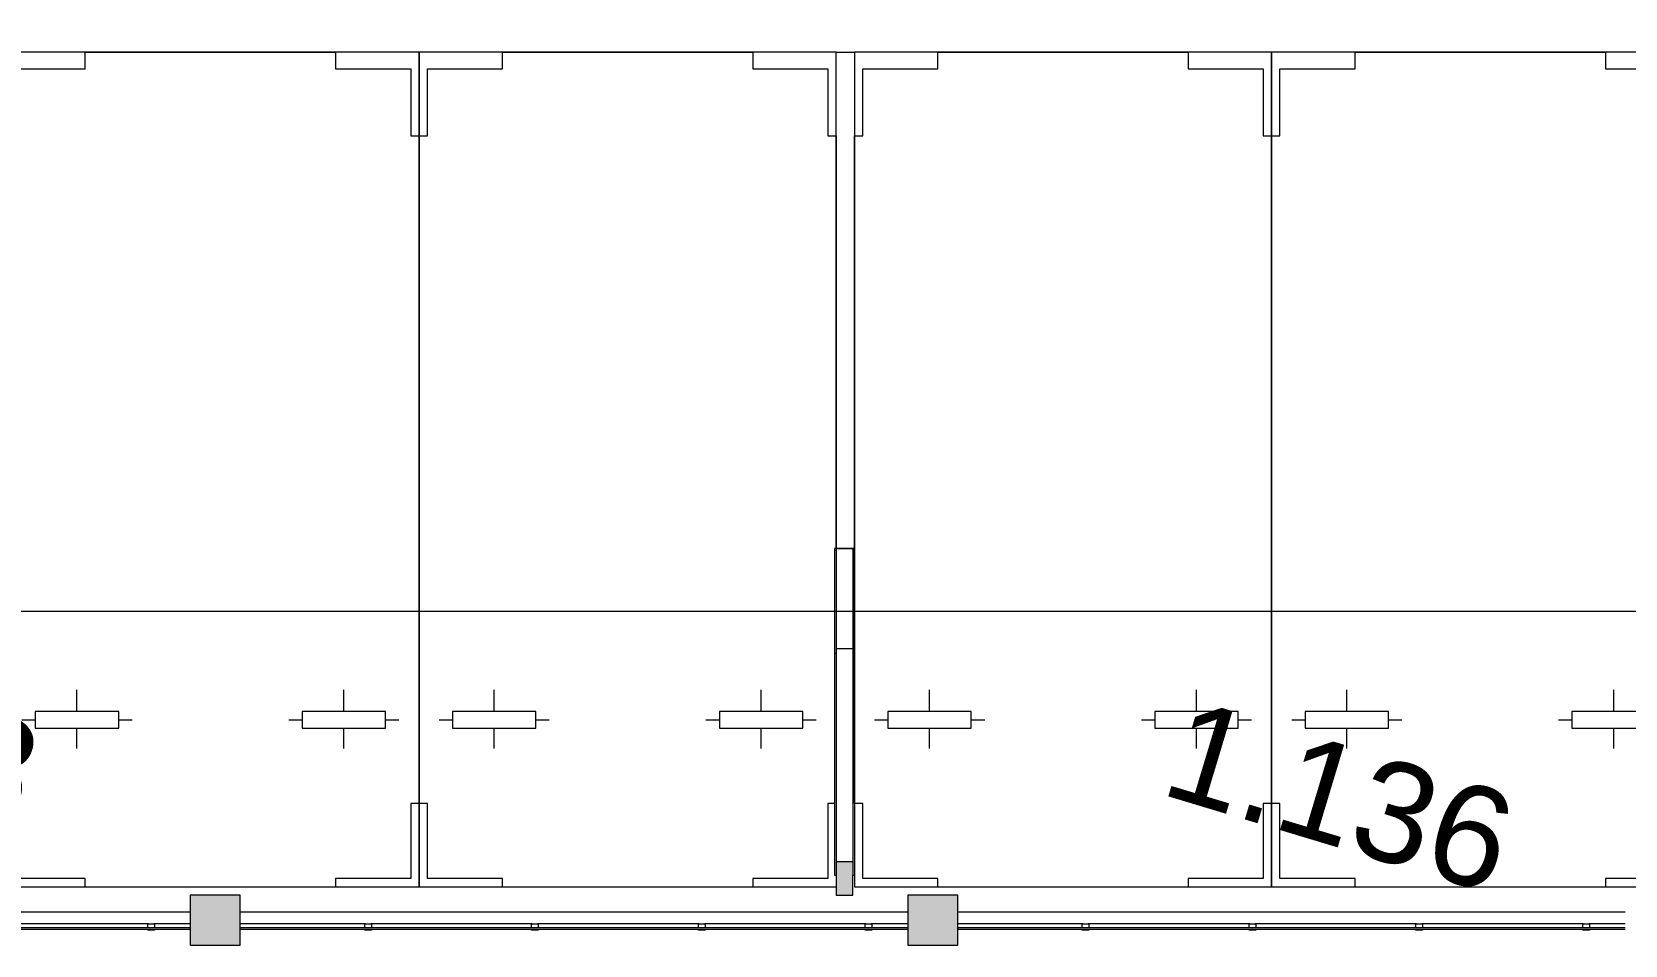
# Model space of a CAD drawing. Header units: millimetres. Extents: x -24439 to 198341, y -52871 to 149926.
# Drawn here: x 94853 to 104402, y 7888 to 13359 of the extents above; entities that cross this region are included whole.
import ezdxf

# ---------------------------------------------------------------- set-up
doc = ezdxf.new("R2010")
doc.units = ezdxf.units.MM
doc.linetypes.add('NET VAN', pattern=[1.06, 0.53, -0.53])
for name, color, linetype, lineweight in [('A-DETL-GENF-2', 9, 'NET VAN', 9), ('A-FLOR', 192, 'Continuous', 9), ('A-FLOR-HRAL', 11, 'Continuous', 9), ('A-WALL', 113, 'Continuous', 9), ('C-PRKG', 70, 'Continuous', 9), ('G-IMPT-1', 9, 'Continuous', 9), ('G-IMPT-6', 7, 'Continuous', 9), ('S-COLS', 52, 'Continuous', 9), ('S-COLS-1', 254, 'Continuous', 5), ('S-COLS-3', 9, 'Continuous', 9), ('S-COLS-4', 52, 'Continuous', 18)]:
    doc.layers.add(name, color=color, linetype=linetype, lineweight=lineweight)
doc.styles.add('Arial_1', font='arial_0.ttf', dxfattribs={"height": 600})

# ---------------------------------------------------------------- blocks, each defined once
blk = doc.blocks.new('NBS_CLDPhysicalSecuritySystems_MtlMeshPnlFncngSym_CLDModsecSecurusS3_InfillPanel - NBS_CLDPhysicalSecuritySystems_MtlMeshPnlFncngSym_CLDModsecSecurusS2_InfillPanel-2369496-TKCS_MB ĐỊNH VỊ CAO ĐỘ THIẾT KẾ')
at = {"layer": 'A-FLOR-HRAL'}
for p, q in [((0, 6), (4000, 6)), ((214, 11), (254, 11)), ((214, 6), (214, 11)), ((254, 11), (254, 6)), ((1214, 11), (1254, 11)), ((1214, 6), (1214, 11)), ((1254, 11), (1254, 6)), ((2214, 11), (2254, 11)), ((2214, 6), (2214, 11)), ((2254, 11), (2254, 6)), ((3214, 11), (3254, 11)), ((3214, 6), (3214, 11)), ((3254, 11), (3254, 6)), ((4000, -6), (0, -6)), ((0, -27), (218, -27)), ((214, -23), (214, -6)), ((250, -27), (218, -27)), ((250, -27), (1218, -27)), ((254, -6), (254, -23)), ((1214, -23), (1214, -6)), ((1250, -27), (1218, -27)), ((1250, -27), (2218, -27)), ((1254, -6), (1254, -23)), ((2214, -23), (2214, -6)), ((2250, -27), (2218, -27)), ((2250, -27), (3218, -27)), ((2254, -6), (2254, -23)), ((3214, -23), (3214, -6)), ((3250, -27), (3218, -27)), ((3250, -27), (4000, -27)), ((3254, -6), (3254, -23))]:
    blk.add_line(p, q, dxfattribs=at)
for centre, start, end in [((218, -23), 180, 270), ((250, -23), 270, 0), ((1218, -23), 180, 270), ((1250, -23), 270, 0), ((2218, -23), 180, 270), ((2250, -23), 270, 0), ((3218, -23), 180, 270), ((3250, -23), 270, 0)]:
    blk.add_arc(centre, 4, start, end, dxfattribs=at)
blk = doc.blocks.new('TRỤ ĐỂ XE ĐẦU HỒI - TRỤ ĐỂ XE ĐẦU HỒI-2550560-TKCS_MB ĐỊNH VỊ CAO ĐỘ THIẾT KẾ')
at = {"layer": 'S-COLS-3'}
blk.add_hatch(color=256, dxfattribs=at).paths.add_polyline_path([(-50, 100), (-50, -100), (50, -100), (50, 100)])
at = {"layer": 'S-COLS'}
for p, q in [((-60, -1349.5), (-60, -20)), ((-50, -20), (-60, -20)), ((-50, -1349.5), (-50, -20)), ((50, -1349.5), (50, -20)), ((60, -20), (50, -20)), ((60, -1349.5), (60, -20)), ((50, -100), (-50, -100)), ((-60, -1966.3), (-60, -1349.5)), ((-50, -1349.5), (-60, -1349.5)), ((-50, -1966.3), (-50, -1349.5)), ((-50, -1374.7), (50, -1374.7)), ((50, -1966.3), (50, -1349.5)), ((60, -1349.5), (50, -1349.5)), ((60, -1966.3), (60, -1349.5)), ((-50, -1966.3), (-60, -1966.3)), ((-60, -1966.3), (-60, -1975.4)), ((-60, -1975.4), (60, -1975.4)), ((-50, -1974.4), (-50, -1966.3)), ((-50, -1974.4), (50, -1974.4)), ((60, -1966.3), (50, -1966.3)), ((50, -1974.4), (50, -1966.3)), ((60, -1975.4), (60, -1966.3))]:
    blk.add_line(p, q, dxfattribs=at)
at = {"layer": 'S-COLS-4'}
for p, q in [((-50, 100), (-50, -20)), ((50, 100), (-50, 100)), ((50, -20), (50, 100))]:
    blk.add_line(p, q, dxfattribs=at)
blk = doc.blocks.new('xe oto1 - xe oto-V300-TKCS_MB ĐỊNH VỊ CAO ĐỘ THIẾT KẾ')
at = {"layer": 'C-PRKG'}
for p, q in [((-2000, 5000), (-2500, 5000)), ((0, 5000), (-2500, 5000)), ((-2000, 4950), (-2000, 5000)), ((0, 5000), (-500, 5000)), ((-500, 5000), (-500, 4950)), ((0, 4500), (0, 5000)), ((0, 0), (0, 5000)), ((-2450, 4500), (-2450, 4950)), ((-2450, 4950), (-2000, 4950)), ((-500, 4950), (-50, 4950)), ((-50, 4950), (-50, 4500)), ((-2490, 4500), (-2450, 4500)), ((-50, 4500), (0, 4500)), ((0, 500), (0, 4500)), ((0, 4500), (0, 500)), ((-2050, 4170), (-2050, 4050)), ((-2050, 4170), (-2050, 4050)), ((-450, 4170), (-450, 4050)), ((-450, 4170), (-450, 4050)), ((-1800, 4050), (-2300, 4050)), ((-2300, 4050), (-2300, 3950)), ((-1800, 3950), (-1800, 4050)), ((-200, 4050), (-700, 4050)), ((-700, 4050), (-700, 3950)), ((-200, 3950), (-200, 4050)), ((-2300, 4000), (-2380, 4000)), ((-2300, 4000), (-2380, 4000)), ((-2300, 3950), (-1800, 3950)), ((-2050, 3950), (-2050, 3820)), ((-2050, 3950), (-2050, 3820)), ((-1720, 4000), (-1800, 4000)), ((-1720, 4000), (-1800, 4000)), ((-700, 4000), (-780, 4000)), ((-700, 4000), (-780, 4000)), ((-700, 3950), (-200, 3950)), ((-450, 3950), (-450, 3820)), ((-450, 3950), (-450, 3820)), ((-120, 4000), (-200, 4000)), ((-120, 4000), (-200, 4000)), ((-2500, 2973.4), (-2500, 0)), ((-2500, 500), (-2500, 2973.4)), ((-2500, 2973.4), (-2500, 500)), ((-2450, 500), (-2500, 500)), ((-2500, 500), (-2500, 0)), ((-2450, 100), (-2450, 500)), ((0, 500), (-50, 500)), ((-50, 500), (-50, 100)), ((0, 0), (0, 500)), ((-2000, 100), (-2450, 100)), ((-2000, 0), (-2000, 100)), ((-500, 100), (-500, 0)), ((-50, 100), (-500, 100)), ((-2500, 0), (-2000, 0)), ((-2500, 0), (0, 0)), ((-500, 0), (0, 0))]:
    blk.add_line(p, q, dxfattribs=at)
blk = doc.blocks.new('xe oto1 - xe oto-V299-TKCS_MB ĐỊNH VỊ CAO ĐỘ THIẾT KẾ')
at = {"layer": 'C-PRKG'}
for p, q in [((-2000, 5000), (-2500, 5000)), ((-2500, 5000), (-2500, 4500)), ((-2500, 5000), (-2500, 0)), ((0, 5000), (-2500, 5000)), ((-2000, 4950), (-2000, 5000)), ((0, 5000), (-500, 5000)), ((-500, 5000), (-500, 4950)), ((0, 4500), (0, 5000)), ((0, 0), (0, 5000)), ((-2450, 4500), (-2450, 4950)), ((-2450, 4950), (-2000, 4950)), ((-500, 4950), (-50, 4950)), ((-50, 4950), (-50, 4500)), ((-2500, 4500), (-2450, 4500)), ((-2500, 500), (-2500, 4500)), ((-2500, 4500), (-2500, 500)), ((-50, 4500), (0, 4500)), ((0, 500), (0, 4500)), ((0, 4500), (0, 500)), ((-2050, 4170), (-2050, 4050)), ((-2050, 4170), (-2050, 4050)), ((-450, 4170), (-450, 4050)), ((-450, 4170), (-450, 4050)), ((-1800, 4050), (-2300, 4050)), ((-2300, 4050), (-2300, 3950)), ((-1800, 3950), (-1800, 4050)), ((-200, 4050), (-700, 4050)), ((-700, 4050), (-700, 3950)), ((-200, 3950), (-200, 4050)), ((-2300, 4000), (-2380, 4000)), ((-2300, 4000), (-2380, 4000)), ((-2300, 3950), (-1800, 3950)), ((-2050, 3950), (-2050, 3820)), ((-2050, 3950), (-2050, 3820)), ((-1720, 4000), (-1800, 4000)), ((-1720, 4000), (-1800, 4000)), ((-700, 4000), (-780, 4000)), ((-700, 4000), (-780, 4000)), ((-700, 3950), (-200, 3950)), ((-450, 3950), (-450, 3820)), ((-450, 3950), (-450, 3820)), ((-120, 4000), (-200, 4000)), ((-120, 4000), (-200, 4000)), ((-2450, 500), (-2500, 500)), ((-2500, 500), (-2500, 0)), ((-2450, 100), (-2450, 500)), ((0, 500), (-50, 500)), ((-50, 500), (-50, 100)), ((0, 0), (0, 500)), ((-2000, 100), (-2450, 100)), ((-2000, 0), (-2000, 100)), ((-500, 100), (-500, 0)), ((-50, 100), (-500, 100)), ((-2500, 0), (-2000, 0)), ((-2500, 0), (0, 0)), ((-500, 0), (0, 0))]:
    blk.add_line(p, q, dxfattribs=at)
blk = doc.blocks.new('NCV_TKCS_251209_TONG THE HIEN TRANG SAN DUONG - NCV_TKCS_HIEN TRANG_251209a_dwg-1612995-TKCS_MB ĐỊNH VỊ CAO ĐỘ THIẾT KẾ')
at = {"layer": 'G-IMPT-1', "flags": 128}
blk.add_lwpolyline([(563620038.2, 1144994014.5), (563599985.9, 1145060590.2), (563591264.5, 1145065274), (563500590.2, 1145037963.3), (563495906.4, 1145029241.9), (563515958.7, 1144962666.2)], close=True, dxfattribs=at)
at = {"layer": 'G-IMPT-6', "char_height": 600, "width": 2511.846, "attachment_point": 1, "line_spacing_factor": 0.941778, "style": 'Arial_1'}
for s, insert in [('1.136', (563588564.4, 1144983995.8)), ('1.038', (563579981.8, 1144981844.6))]:
    blk.add_mtext(s, dxfattribs=dict(at, insert=insert))
blk = doc.blocks.new('NCV_TKCS_251209_TONG THE HIEN TRANG SAN DUONG - NCV_TKCS_251209_TONG THE HIEN TRANG SAN DUONG-1605292-TKCS_MB ĐỊNH VỊ CAO ĐỘ THIẾT KẾ')
at = {"rotation": 343.2379237072182}
blk.add_blockref('NCV_TKCS_251209_TONG THE HIEN TRANG SAN DUONG - NCV_TKCS_HIEN TRANG_251209a_dwg-1612995-TKCS_MB ĐỊNH VỊ CAO ĐỘ THIẾT KẾ', (-869777547.7, -933796958.8), dxfattribs=at)

msp = doc.modelspace()

# ---------------------------------------------------------------- hatches: boundary and pattern name
at = {"layer": 'S-COLS-1'}
for points in [[(95801.6, 7888.2), (96101.6, 7888.2), (96101.6, 8188.2), (95801.6, 8188.2)], [(100101.6, 7888.2), (100401.6, 7888.2), (100401.6, 8188.2), (100101.6, 8188.2)]]:
    msp.add_hatch(color=256, dxfattribs=at).paths.add_polyline_path(points)

# ---------------------------------------------------------------- linework, layer by layer
at = {"layer": 'A-FLOR'}
for p, q in [((95172.9, 13236.9), (96672.9, 13236.9)), ((97672.9, 13236.9), (99172.9, 13236.9)), ((99672.9, 13236.9), (99783.1, 13236.9)), ((100283.1, 13236.9), (101783.1, 13236.9)), ((102783.1, 13236.9), (104283.1, 13236.9))]:
    msp.add_line(p, q, dxfattribs=at)
at = {"layer": 'A-WALL'}
for p, q in [((91801.6, 8088.2), (95801.6, 8088.2)), ((96101.6, 8088.2), (100101.6, 8088.2)), ((100401.6, 8088.2), (104401.6, 8088.2))]:
    msp.add_line(p, q, dxfattribs=at)
at = {"layer": 'S-COLS-4'}
for p, q in [((96101.6, 8188.2), (95801.6, 8188.2)), ((95801.6, 8188.2), (95801.6, 7888.2)), ((96101.6, 7888.2), (96101.6, 8188.2)), ((100401.6, 8188.2), (100101.6, 8188.2)), ((100101.6, 8188.2), (100101.6, 7888.2)), ((100401.6, 7888.2), (100401.6, 8188.2)), ((95801.6, 7888.2), (96101.6, 7888.2)), ((100101.6, 7888.2), (100401.6, 7888.2))]:
    msp.add_line(p, q, dxfattribs=at)

# ---------------------------------------------------------------- block references
at = {"layer": 'A-DETL-GENF-2'}
msp.add_blockref('NCV_TKCS_251209_TONG THE HIEN TRANG SAN DUONG - NCV_TKCS_251209_TONG THE HIEN TRANG SAN DUONG-1605292-TKCS_MB ĐỊNH VỊ CAO ĐỘ THIẾT KẾ', (26103.5, 9888.2), dxfattribs=at)
at = {"layer": 'A-FLOR-HRAL', "rotation": 180}
for p in [(95801.6, 7988.2), (100101.6, 7988.2), (104401.6, 7988.2)]:
    msp.add_blockref('NBS_CLDPhysicalSecuritySystems_MtlMeshPnlFncngSym_CLDModsecSecurusS3_InfillPanel - NBS_CLDPhysicalSecuritySystems_MtlMeshPnlFncngSym_CLDModsecSecurusS2_InfillPanel-2369496-TKCS_MB ĐỊNH VỊ CAO ĐỘ THIẾT KẾ', p, dxfattribs=at)
at = {"layer": 'C-PRKG', "rotation": 180}
for name, p in [('xe oto1 - xe oto-V299-TKCS_MB ĐỊNH VỊ CAO ĐỘ THIẾT KẾ', (94672.9, 13236.9)), ('xe oto1 - xe oto-V300-TKCS_MB ĐỊNH VỊ CAO ĐỘ THIẾT KẾ', (97172.9, 13236.9)), ('xe oto1 - xe oto-V299-TKCS_MB ĐỊNH VỊ CAO ĐỘ THIẾT KẾ', (99783.1, 13236.9)), ('xe oto1 - xe oto-V300-TKCS_MB ĐỊNH VỊ CAO ĐỘ THIẾT KẾ', (102283.1, 13236.9))]:
    msp.add_blockref(name, p, dxfattribs=at)
at = {"layer": 'S-COLS', "rotation": 180}
msp.add_blockref('TRỤ ĐỂ XE ĐẦU HỒI - TRỤ ĐỂ XE ĐẦU HỒI-2550560-TKCS_MB ĐỊNH VỊ CAO ĐỘ THIẾT KẾ', (99722.9, 8288.2), dxfattribs=at)

doc.saveas('drawing.dxf')
